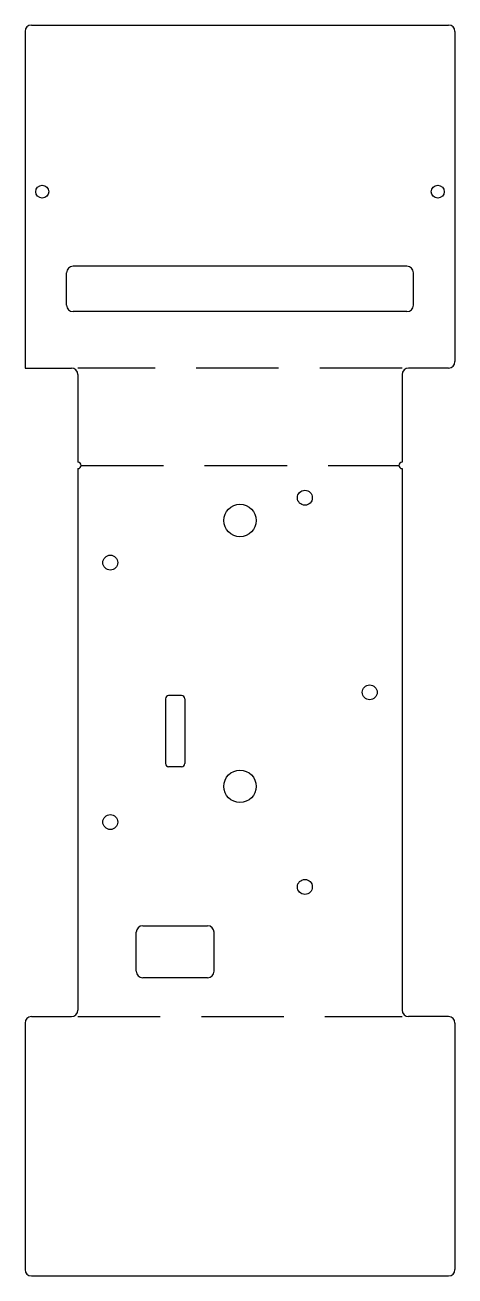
# Model space of a CAD drawing. Header units: millimetres. Extents: x 0 to 66, y 0 to 193.
import ezdxf

# ---------------------------------------------------------------- set-up
doc = ezdxf.new("R2010")
doc.units = ezdxf.units.MM
doc.linetypes.add('DASHED', pattern=[19.05, 12.7, -6.35])
doc.layers.add('bent', color=5, linetype='DASHED')
doc.layers.add('cut', color=1, linetype='Continuous')

msp = doc.modelspace()

# ---------------------------------------------------------------- linework, layer by layer
at = {"layer": 'bent'}
for p, q in [((58.15, 140), (8.15, 140)), ((8.65, 125), (57.65, 125)), ((8.15, 40), (58.15, 40))]:
    msp.add_line(p, q, dxfattribs=at)
at = {"layer": 'cut'}
for p, q in [((1, 192.9), (65.3, 192.9)), ((0, 191.9), (0, 140)), ((66.3, 191.9), (66.3, 141)), ((6.4, 149.7), (6.4, 154.7)), ((58.9, 155.7), (7.4, 155.7)), ((59.9, 149.7), (59.9, 154.7)), ((58.9, 148.7), (7.4, 148.7)), ((0, 140), (7.15, 140)), ((8.15, 139), (8.15, 125.5)), ((58.15, 139), (58.15, 125.5)), ((65.3, 140), (59.15, 140)), ((8.15, 124.5), (8.15, 41)), ((58.15, 124.5), (58.15, 41)), ((21.65, 89), (21.65, 79)), ((24.15, 89.5), (22.15, 89.5)), ((24.65, 89), (24.65, 79)), ((24.15, 78.5), (22.15, 78.5)), ((17.15, 47), (17.15, 53)), ((18.15, 54), (28.15, 54)), ((29.15, 47), (29.15, 53)), ((28.15, 46), (18.15, 46)), ((0, 39), (0, 1)), ((1, 40), (7.15, 40)), ((65.3, 40), (59.15, 40)), ((66.3, 39), (66.3, 1)), ((1, 0), (65.3, 0))]:
    msp.add_line(p, q, dxfattribs=at)
for centre, radius in [((2.65, 167.2), 1), ((63.65, 167.2), 1), ((43.15, 120), 1.15), ((33.15, 116.5), 2.5), ((13.15, 110), 1.15), ((53.15, 90), 1.15), ((33.15, 75.5), 2.5), ((13.15, 70), 1.15), ((43.15, 60), 1.15)]:
    msp.add_circle(centre, radius, dxfattribs=at)
for centre, radius, start, end in [((1, 191.9), 1, 90, 180), ((65.3, 191.9), 1, 0, 90), ((7.4, 154.7), 1, 90, 180), ((58.9, 154.7), 1, 0, 90), ((7.4, 149.7), 1, 180, 270), ((58.9, 149.7), 1, 270, 0), ((65.3, 141), 1, 270, 0), ((7.15, 139), 1, 0, 90), ((59.15, 139), 1, 90, 180), ((8.15, 125), 0.5, 270, 90), ((58.15, 125), 0.5, 90, 270), ((22.15, 89), 0.5, 90, 180), ((24.15, 89), 0.5, 0, 90), ((22.15, 79), 0.5, 180, 270), ((24.15, 79), 0.5, 270, 0), ((18.15, 53), 1, 90, 180), ((28.15, 53), 1, 0, 90), ((18.15, 47), 1, 180, 270), ((28.15, 47), 1, 270, 0), ((7.15, 41), 1, 270, 0), ((59.15, 41), 1, 180, 270), ((1, 39), 1, 90, 180), ((65.3, 39), 1, 0, 90), ((1, 1), 1, 180, 270), ((65.3, 1), 1, 270, 0)]:
    msp.add_arc(centre, radius, start, end, dxfattribs=at)

doc.saveas('drawing.dxf')
